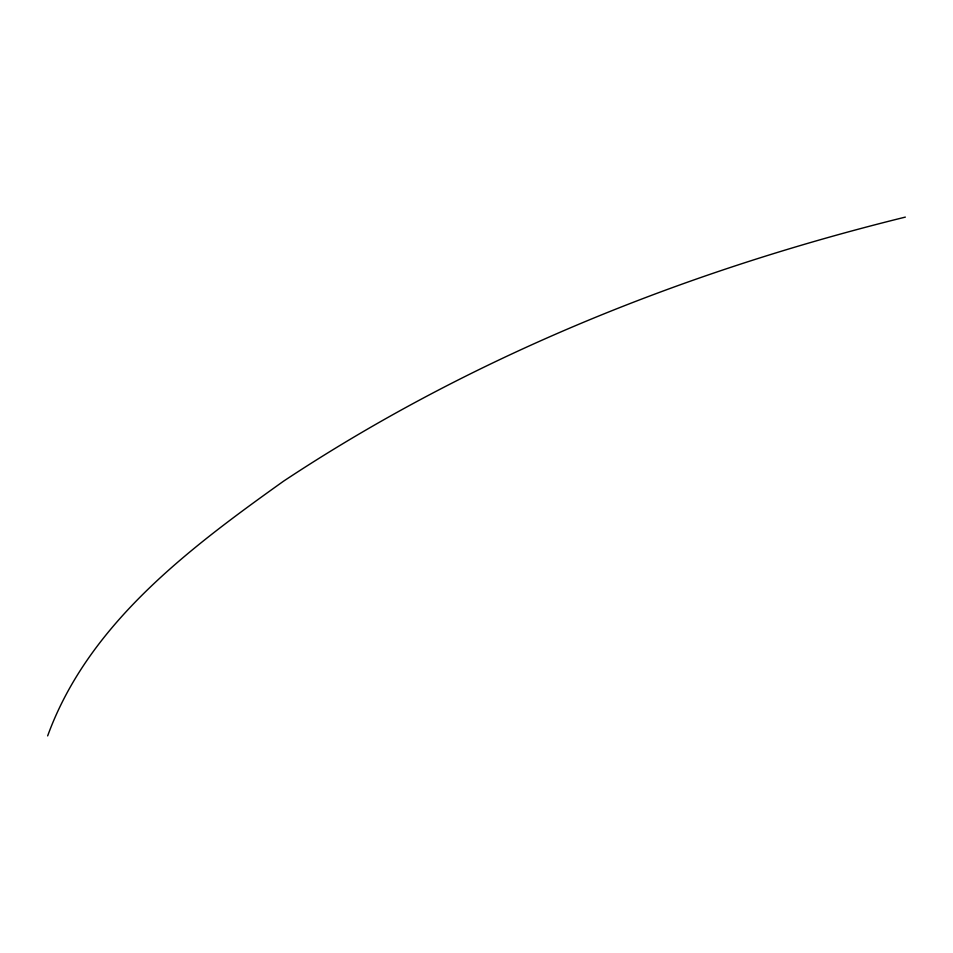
<?xml version="1.0" encoding="UTF-8"?>
<svg xmlns="http://www.w3.org/2000/svg" width="953" height="953" viewBox="0 0 953 953"><rect width="100%" height="100%" fill="white"/><g stroke="black" fill="none" stroke-linecap="round" stroke-linejoin="round"><path stroke-width="1.43" d="M47.65 735.895C88.498 623.512 189.802 548.058 283.649 481.11C472.521 356.077 685.969 271.14 905.35 217.105"/></g></svg>
